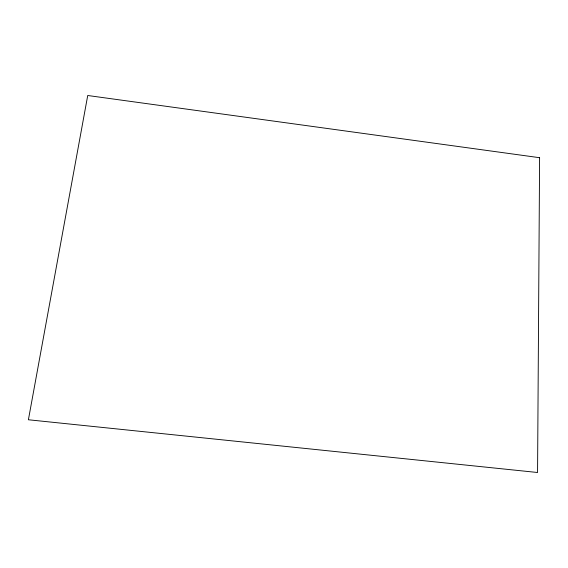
<?xml version="1.0" encoding="UTF-8"?>
<svg xmlns="http://www.w3.org/2000/svg" width="568" height="568" viewBox="0 0 568 568"><rect width="100%" height="100%" fill="white"/><g stroke="black" fill="none" stroke-linecap="round" stroke-linejoin="round"><path stroke-width="0.85" d="M539.6 157.705L537.569 472.498L28.4 419.766L87.728 95.502L539.6 157.705"/></g></svg>
